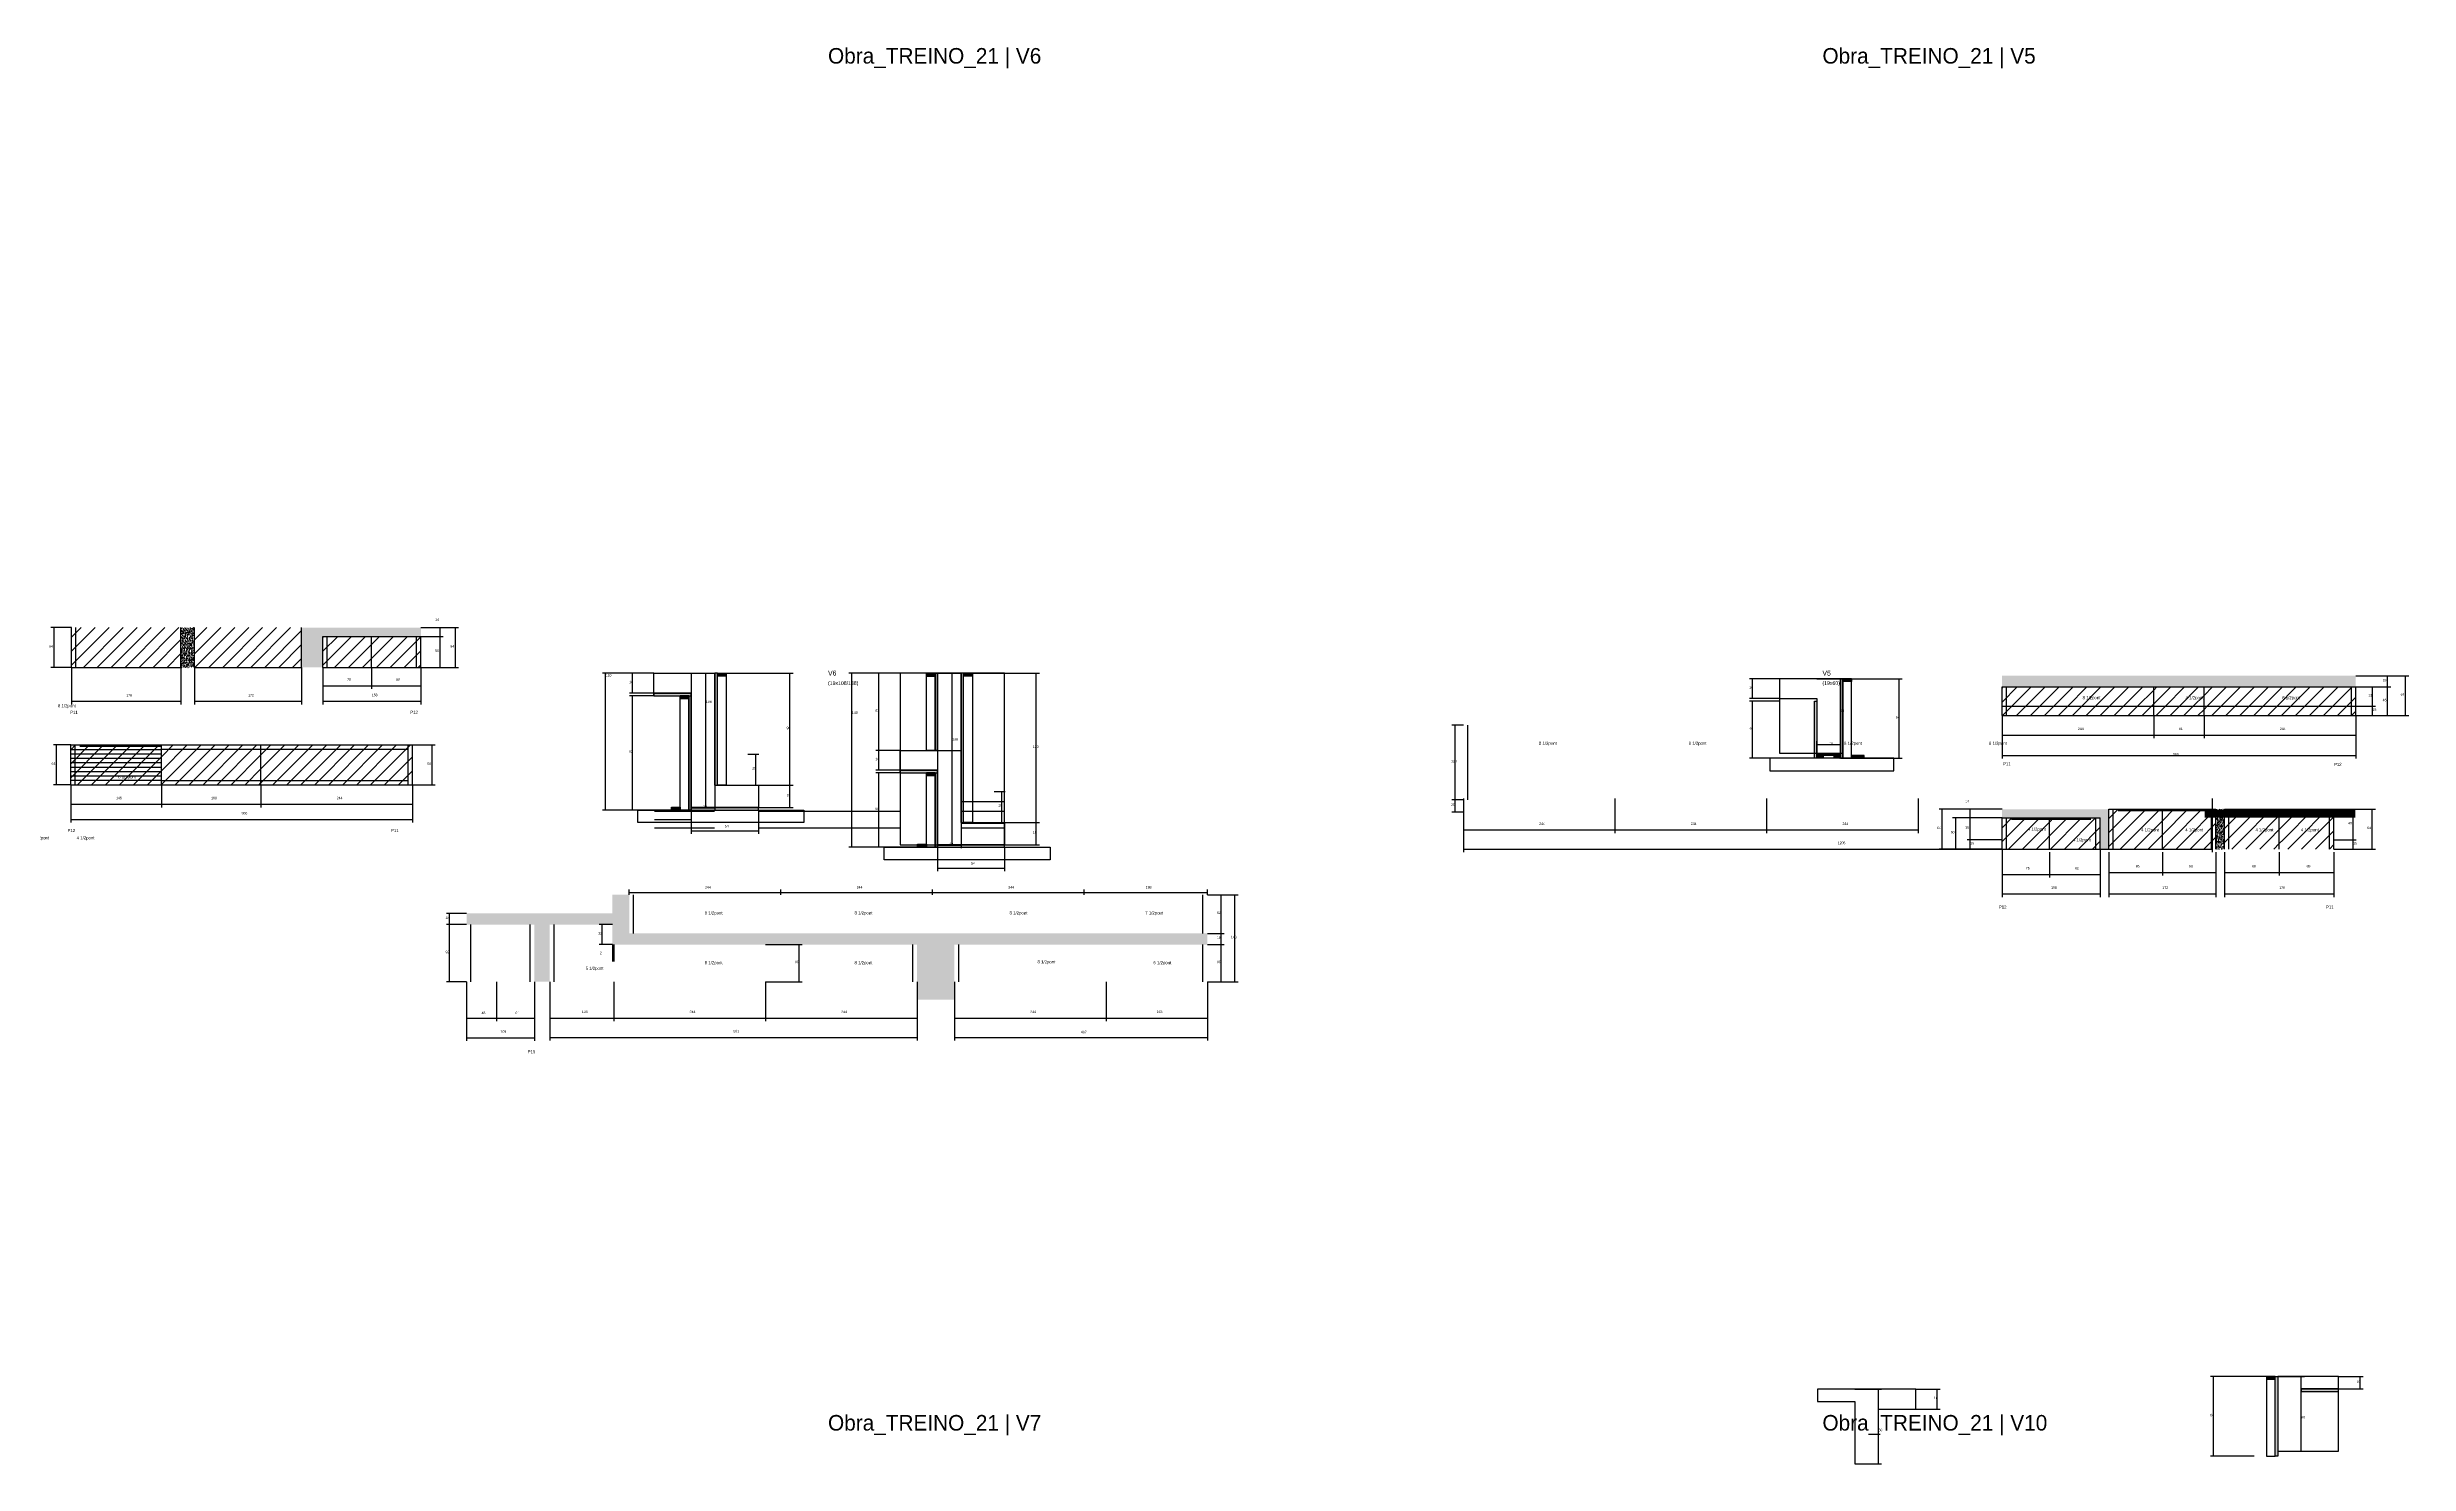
# Model space of a CAD drawing. Header units: metres. Extents: x -2848 to 22762, y -45195 to 1016.
# Drawn here: x 344 to 4143, y -27664 to -25384 of the extents above; entities that cross this region are included whole.
import ezdxf

# ---------------------------------------------------------------- set-up
doc = ezdxf.new("R2010")
doc.units = ezdxf.units.M
for name, color, linetype in [('CONCRETO', 251, 'Continuous'), ('COTA', 4, 'Continuous'), ('Cota Seção (2x)', 4, 'Continuous'), ('Hachura', 253, 'Continuous'), ('LABEL_ID', 3, 'Continuous'), ('Madeira', 126, 'Continuous'), ('NOMENCLATURA', 7, 'Continuous'), ('Painéis', 200, 'Continuous'), ('SARR_2.2x7', 40, 'Continuous'), ('Texto Seção', 7, 'Continuous')]:
    doc.layers.add(name, color=color, linetype=linetype)

msp = doc.modelspace()

# ---------------------------------------------------------------- hatches: boundary and pattern name
at = {"layer": 'COTA'}
h = msp.add_hatch(dxfattribs=at)
h.set_pattern_fill('AR-CONC', scale=0.03)
h.paths.add_polyline_path([(580.9, -26317.8), (558.9, -26317.8), (558.9, -26381.8), (580.9, -26381.8)])
h = msp.add_hatch(dxfattribs=at)
h.set_pattern_fill('AR-CONC', scale=0.03)
h.paths.add_polyline_path([(786.9, -26331.8), (944.9, -26331.8), (944.9, -26317.8), (752.9, -26317.8), (752.9, -26381.8), (786.9, -26381.8)])
h = msp.add_hatch(dxfattribs=at)
h.set_pattern_fill('AR-CONC', scale=0.03)
h.paths.add_polyline_path([(3489, -26395.3), (3489, -26413.3), (4058, -26413.3), (4058, -26395.3)])
h = msp.add_hatch(dxfattribs=at)
h.set_pattern_fill('AR-CONC', scale=0.03)
h.paths.add_polyline_path([(3647, -26674.1), (3661, -26674.1), (3661, -26610.1), (3489, -26610.1), (3489, -26624.1), (3647, -26624.1)])
h = msp.add_hatch(dxfattribs=at)
h.set_pattern_fill('AR-CONC', scale=0.03)
h.paths.add_polyline_path([(3833, -26674.1), (3847, -26674.1), (3847, -26610.1), (3833, -26610.1)])
h = msp.add_hatch(dxfattribs=at)
h.set_pattern_fill('AR-CONC', scale=0.03)
h.paths.add_polyline_path([(1280.1, -26747.8), (1253.1, -26747.8), (1253.1, -26777.8), (1018.5, -26777.8), (1018.5, -26795.8), (1127.5, -26795.8), (1127.5, -26887.8), (1152.3, -26887.8), (1152.3, -26795.8), (1253.1, -26795.8), (1253.1, -26827.8), (1255.3, -26827.8), (1743.3, -26827.8), (1743.3, -26887.8), (1743.3, -26916.8), (1803.3, -26916.8), (1803.3, -26887.8), (1803.3, -26827.8), (2210.3, -26827.8), (2210.3, -26809.8), (1280.1, -26809.8)])
at = {"layer": 'Hachura'}
h = msp.add_hatch(dxfattribs=at)
h.set_pattern_fill('ANSI31', scale=5)
h.paths.add_polyline_path([(558.9, -26317.8), (382.9, -26317.8), (382.9, -26381.8), (558.9, -26381.8)])
h = msp.add_hatch(dxfattribs=at)
h.set_pattern_fill('ANSI31', scale=5)
h.paths.add_polyline_path([(752.9, -26317.8), (580.9, -26317.8), (580.9, -26381.8), (752.9, -26381.8)])
h = msp.add_hatch(dxfattribs=at)
h.set_pattern_fill('ANSI31', scale=5)
h.paths.add_polyline_path([(865.4, -26381.8), (865.4, -26331.8), (786.9, -26331.8), (786.9, -26381.8)])
h = msp.add_hatch(dxfattribs=at)
h.set_pattern_fill('ANSI31', scale=5)
h.paths.add_polyline_path([(944.9, -26381.8), (944.9, -26331.8), (865.4, -26331.8), (865.4, -26381.8)])
h = msp.add_hatch(color=8, dxfattribs=at)
h.dxf.hatch_style = 1
h.paths.add_polyline_path([(1417.9, -26571.3), (1421.9, -26571.3), (1421.9, -26391.3), (1417.9, -26391.3)])
h = msp.add_hatch(dxfattribs=at)
h.set_pattern_fill('ANSI31', scale=0.5)
h.paths.add_polyline_path([(1435.9, -26391.3), (1435.9, -26395.7), (1435.9, -26395.7), (1421.9, -26395.7), (1421.9, -26395.7), (1421.9, -26391.3), (1421.9, -26391.3), (1435.9, -26391.3)])
h = msp.add_hatch(dxfattribs=at)
h.set_pattern_fill('ANSI31', scale=0.5)
h.paths.add_polyline_path([(1758.2, -26391.3), (1758.2, -26395.7), (1758.2, -26395.7), (1772.2, -26395.7), (1772.2, -26395.7), (1772.2, -26391.3), (1772.2, -26391.3), (1758.2, -26391.3)])
h = msp.add_hatch(color=8, dxfattribs=at)
h.dxf.hatch_style = 1
h.paths.add_polyline_path([(1772.2, -26391.3), (1776.2, -26391.3), (1776.2, -26391.3), (1776.2, -26515.3), (1776.2, -26515.3), (1772.2, -26515.3), (1772.2, -26515.3), (1772.2, -26391.3)])
h = msp.add_hatch(color=8, dxfattribs=at)
h.dxf.hatch_style = 1
h.paths.add_polyline_path([(1814.2, -26631.3), (1818.2, -26631.3), (1818.2, -26391.3), (1814.2, -26391.3)])
h = msp.add_hatch(dxfattribs=at)
h.set_pattern_fill('ANSI31', scale=0.5)
h.paths.add_polyline_path([(1832.2, -26391.3), (1832.2, -26395.7), (1832.2, -26395.7), (1818.2, -26395.7), (1818.2, -26395.7), (1818.2, -26391.3), (1818.2, -26391.3), (1832.2, -26391.3)])
h = msp.add_hatch(color=8, dxfattribs=at)
h.dxf.hatch_style = 1
h.paths.add_polyline_path([(3233, -26400), (3229, -26400), (3229, -26400), (3229, -26528), (3229, -26528), (3233, -26528), (3233, -26528), (3233, -26400)])
h = msp.add_hatch(dxfattribs=at)
h.set_pattern_fill('ANSI31', scale=0.5)
h.paths.add_polyline_path([(3247, -26400), (3247, -26404.4), (3247, -26404.4), (3233, -26404.4), (3233, -26404.4), (3233, -26400), (3233, -26400), (3247, -26400)])
h = msp.add_hatch(color=8, dxfattribs=at)
h.dxf.hatch_style = 1
h.paths.add_polyline_path([(1379.9, -26427.3), (1379.9, -26423.3), (1379.9, -26423.3), (1319.9, -26423.3), (1319.9, -26423.3), (1319.9, -26427.3), (1319.9, -26427.3), (1379.9, -26427.3)])
h = msp.add_hatch(dxfattribs=at)
h.set_pattern_fill('ANSI31', scale=0.5)
h.paths.add_polyline_path([(1361.9, -26427.3), (1361.9, -26431.7), (1361.9, -26431.7), (1375.9, -26431.7), (1375.9, -26431.7), (1375.9, -26427.3), (1375.9, -26427.3), (1361.9, -26427.3)])
h = msp.add_hatch(color=8, dxfattribs=at)
h.dxf.hatch_style = 1
h.paths.add_polyline_path([(1379.9, -26427.3), (1375.9, -26427.3), (1375.9, -26611.3), (1379.9, -26611.3)])
h = msp.add_hatch(color=8, dxfattribs=at)
h.dxf.hatch_style = 1
h.paths.add_polyline_path([(3187, -26436), (3191, -26436), (3191, -26436), (3191, -26528), (3191, -26528), (3187, -26528), (3187, -26528), (3187, -26436)])
h = msp.add_hatch(dxfattribs=at)
h.set_pattern_fill('ANSI31', scale=5)
h.paths.add_polyline_path([(3733, -26444.3), (3733, -26413.3), (3489, -26413.3), (3489, -26444.3)])
h = msp.add_hatch(dxfattribs=at)
h.set_pattern_fill('ANSI31', scale=5)
h.paths.add_polyline_path([(3489, -26444.3), (3489, -26459.3), (3733, -26459.3), (3733, -26444.3)])
h = msp.add_hatch(dxfattribs=at)
h.set_pattern_fill('ANSI31', scale=5)
h.paths.add_polyline_path([(3814, -26444.3), (3814, -26413.3), (3733, -26413.3), (3733, -26444.3)])
h = msp.add_hatch(dxfattribs=at)
h.set_pattern_fill('ANSI31', scale=5)
h.paths.add_polyline_path([(3814, -26459.3), (3814, -26444.3), (3733, -26444.3), (3733, -26459.3)])
h = msp.add_hatch(dxfattribs=at)
h.set_pattern_fill('ANSI31', scale=5)
h.paths.add_polyline_path([(4058, -26444.3), (4058, -26413.3), (3814, -26413.3), (3814, -26444.3)])
h = msp.add_hatch(dxfattribs=at)
h.set_pattern_fill('ANSI31', scale=5)
h.paths.add_polyline_path([(3814, -26444.3), (3814, -26459.3), (4058, -26459.3), (4058, -26444.3)])
h = msp.add_hatch(dxfattribs=at)
h.set_pattern_fill('ANSI31', scale=5)
h.paths.add_polyline_path([(527.4, -26570.6), (527.4, -26506.6), (381.4, -26506.6), (381.4, -26570.6)])
h = msp.add_hatch(dxfattribs=at)
h.set_pattern_fill('ANSI31', scale=5)
h.paths.add_polyline_path([(687.4, -26506.6), (527.4, -26506.6), (527.4, -26570.6), (687.4, -26570.6)])
h = msp.add_hatch(dxfattribs=at)
h.set_pattern_fill('ANSI31', scale=5)
h.paths.add_polyline_path([(931.4, -26506.6), (687.4, -26506.6), (687.4, -26570.6), (931.4, -26570.6)])
h = msp.add_hatch(color=8, dxfattribs=at)
h.dxf.hatch_style = 1
h.paths.add_polyline_path([(3191, -26523.6), (3191, -26520), (3191, -26520), (3229, -26520), (3229, -26520), (3229, -26523.6), (3229, -26523.6), (3191, -26523.6)])
h = msp.add_hatch(color=8, dxfattribs=at)
h.dxf.hatch_style = 1
h.paths.add_polyline_path([(1776.2, -26551.3), (1776.2, -26547.3), (1776.2, -26547.3), (1716.2, -26547.3), (1716.2, -26547.3), (1716.2, -26551.3), (1716.2, -26551.3), (1776.2, -26551.3)])
h = msp.add_hatch(dxfattribs=at)
h.set_pattern_fill('ANSI31', scale=0.5)
h.paths.add_polyline_path([(1758.2, -26551.3), (1758.2, -26555.7), (1758.2, -26555.7), (1772.2, -26555.7), (1772.2, -26555.7), (1772.2, -26551.3), (1772.2, -26551.3), (1758.2, -26551.3)])
h = msp.add_hatch(color=8, dxfattribs=at)
h.dxf.hatch_style = 1
h.paths.add_polyline_path([(1776.2, -26551.3), (1772.2, -26551.3), (1772.2, -26671.3), (1776.2, -26671.3)])
h = msp.add_hatch(dxfattribs=at)
h.set_pattern_fill('ANSI31', scale=0.5)
h.paths.add_polyline_path([(3191, -26528), (3191, -26523.6), (3191, -26523.6), (3201, -26523.6), (3201, -26523.6), (3201, -26528), (3201, -26528), (3191, -26528)])
h = msp.add_hatch(dxfattribs=at)
h.set_pattern_fill('ANSI31', scale=0.5)
h.paths.add_polyline_path([(3219, -26528), (3219, -26523.6), (3219, -26523.6), (3229, -26523.6), (3229, -26523.6), (3229, -26528), (3229, -26528), (3219, -26528)])
h = msp.add_hatch(dxfattribs=at)
h.set_pattern_fill('ANSI31', scale=0.5)
h.paths.add_polyline_path([(3267, -26528), (3267, -26523.6), (3267, -26523.6), (3247, -26523.6), (3247, -26523.6), (3247, -26528), (3247, -26528), (3267, -26528)])
h = msp.add_hatch(dxfattribs=at)
h.set_pattern_fill('ANSI31', scale=0.5)
h.paths.add_polyline_path([(1347.9, -26610.9), (1347.9, -26606.5), (1347.9, -26606.5), (1361.9, -26606.5), (1361.9, -26606.5), (1361.9, -26610.9), (1361.9, -26610.9), (1347.9, -26610.9)])
h = msp.add_hatch(color=8, dxfattribs=at)
h.dxf.hatch_style = 1
h.paths.add_polyline_path([(1487.9, -26611.3), (1487.9, -26607.3), (1487.9, -26607.3), (1379.9, -26607.3), (1379.9, -26607.3), (1379.9, -26611.3), (1379.9, -26611.3), (1487.9, -26611.3)])
h = msp.add_hatch(dxfattribs=at)
h.set_pattern_fill('ANSI31', scale=5)
h.paths.add_polyline_path([(3565.5, -26659.1), (3565.5, -26624.1), (3489, -26624.1), (3489, -26659.1)])
h = msp.add_hatch(dxfattribs=at)
h.set_pattern_fill('ANSI31', scale=5)
h.paths.add_polyline_path([(3647, -26674.1), (3647, -26624.1), (3565.5, -26624.1), (3565.5, -26674.1)])
h = msp.add_hatch(dxfattribs=at)
h.set_pattern_fill('ANSI31', scale=5)
h.paths.add_polyline_path([(3661, -26610.1), (3661, -26659.1), (3747, -26659.1), (3747, -26610.1)])
h = msp.add_hatch(dxfattribs=at)
h.set_pattern_fill('ANSI31', scale=5)
h.paths.add_polyline_path([(3747, -26610.1), (3747, -26659.1), (3833, -26659.1), (3833, -26610.1)])
h = msp.add_hatch(dxfattribs=at)
h.set_pattern_fill('ANSI31', scale=5)
h.paths.add_polyline_path([(3935, -26659.1), (3935, -26610.1), (3847, -26610.1), (3847, -26659.1)])
h = msp.add_hatch(dxfattribs=at)
h.set_pattern_fill('ANSI31', scale=5)
h.paths.add_polyline_path([(4023, -26659.1), (4023, -26610.1), (3935, -26610.1), (3935, -26659.1)])
h = msp.add_hatch(dxfattribs=at)
h.set_pattern_fill('ANSI31', scale=0.5)
h.paths.add_polyline_path([(1744.2, -26670.9), (1744.2, -26666.5), (1744.2, -26666.5), (1758.2, -26666.5), (1758.2, -26666.5), (1758.2, -26670.9), (1758.2, -26670.9), (1744.2, -26670.9)])
h = msp.add_hatch(color=8, dxfattribs=at)
h.dxf.hatch_style = 1
h.paths.add_polyline_path([(1884.2, -26671.3), (1884.2, -26667.3), (1884.2, -26667.3), (1776.2, -26667.3), (1776.2, -26667.3), (1776.2, -26671.3), (1776.2, -26671.3), (1884.2, -26671.3)])
h = msp.add_hatch(dxfattribs=at)
h.set_pattern_fill('ANSI31', scale=5)
h.paths.add_polyline_path([(3565.5, -26674.1), (3565.5, -26659.1), (3489, -26659.1), (3489, -26674.1)])
h = msp.add_hatch(dxfattribs=at)
h.set_pattern_fill('ANSI31', scale=5)
h.paths.add_polyline_path([(3661, -26659.1), (3661, -26674.1), (3747, -26674.1), (3747, -26659.1)])
h = msp.add_hatch(dxfattribs=at)
h.set_pattern_fill('ANSI31', scale=5)
h.paths.add_polyline_path([(3833, -26674.1), (3833, -26659.1), (3747, -26659.1), (3747, -26674.1)])
h = msp.add_hatch(dxfattribs=at)
h.set_pattern_fill('ANSI31', scale=5)
h.paths.add_polyline_path([(3935, -26674.1), (3935, -26659.1), (3847, -26659.1), (3847, -26674.1)])
h = msp.add_hatch(dxfattribs=at)
h.set_pattern_fill('ANSI31', scale=5)
h.paths.add_polyline_path([(4023, -26674.1), (4023, -26659.1), (3935, -26659.1), (3935, -26674.1)])
h = msp.add_hatch(dxfattribs=at)
h.set_pattern_fill('ANSI31', scale=0.5)
h.paths.add_polyline_path([(3914.5, -27523.1), (3914.5, -27527.5), (3914.5, -27527.5), (3928.5, -27527.5), (3928.5, -27527.5), (3928.5, -27523.1), (3928.5, -27523.1), (3914.5, -27523.1)])
h = msp.add_hatch(color=8, dxfattribs=at)
h.dxf.hatch_style = 1
h.paths.add_polyline_path([(3928.5, -27523.1), (3932.5, -27523.1), (3932.5, -27523.1), (3932.5, -27651.1), (3932.5, -27651.1), (3928.5, -27651.1), (3928.5, -27651.1), (3928.5, -27523.1)])
h = msp.add_hatch(color=8, dxfattribs=at)
h.dxf.hatch_style = 1
h.paths.add_polyline_path([(4030.5, -27547.1), (4030.5, -27543.1), (4030.5, -27543.1), (3970.5, -27543.1), (3970.5, -27543.1), (3970.5, -27547.1), (3970.5, -27547.1), (4030.5, -27547.1)])

# ---------------------------------------------------------------- linework, layer by layer
at = {"layer": 'CONCRETO'}
for points in [[(1417.9, -26391.3), (1417.9, -26571.3), (1487.9, -26571.3), (1487.9, -26607.3), (1487.9, -26607.3), (1487.9, -26607.3), (1379.9, -26607.3), (1379.9, -26423.3), (1319.9, -26423.3), (1319.9, -26391.3), (1417.9, -26391.3)], [(1814.2, -26391.3), (1814.2, -26631.3), (1884.2, -26631.3), (1884.2, -26667.3), (1884.2, -26667.3), (1884.2, -26667.3), (1776.2, -26667.3), (1776.2, -26547.3), (1716.2, -26547.3), (1716.2, -26515.3), (1776.2, -26515.3)], [(1776.2, -26515.3), (1776.2, -26399.3), (1776.2, -26391.3), (1814.2, -26391.3)]]:
    msp.add_lwpolyline(points, dxfattribs=at)
for points in [[(1716.2, -26667.3), (1884.2, -26667.3), (1884.2, -26391.3), (1716.2, -26391.3)], [(1776.2, -26515.3), (1814.2, -26515.3), (1814.2, -26391.3), (1776.2, -26391.3)], [(3229, -26420), (3229, -26400), (3131, -26400), (3131, -26432), (3191, -26432), (3191, -26520), (3229, -26520), (3229, -26420)], [(3131, -26520), (3229, -26520), (3229, -26400), (3131, -26400)], [(3350.2, -27575.5), (3350.2, -27543.5), (3192.2, -27543.5), (3192.2, -27563.5), (3252.2, -27563.5), (3252.2, -27663.5), (3290.2, -27663.5), (3290.2, -27585.5), (3290.2, -27575.5)], [(4030.5, -27543.1), (4030.5, -27523.1), (3932.5, -27523.1), (3932.5, -27523.1), (3932.5, -27523.1), (3932.5, -27643.1), (3970.5, -27643.1), (3970.5, -27553.1), (3970.5, -27543.1)], [(3932.5, -27643.1), (4030.5, -27643.1), (4030.5, -27523.1), (3932.5, -27523.1)]]:
    msp.add_lwpolyline(points, close=True, dxfattribs=at)
at = {"layer": 'COTA'}
for p, q in [((382.9, -26317.8), (349.6, -26317.8)), ((354.6, -26381.8), (354.6, -26317.8)), ((944.9, -26317.8), (981, -26317.8)), ((944.9, -26317.8), (1005.4, -26317.8)), ((944.9, -26331.8), (981, -26331.8)), ((944.9, -26331.8), (981, -26331.8)), ((976, -26331.8), (976, -26317.8)), ((976, -26381.8), (976, -26331.8)), ((1000.4, -26381.8), (1000.4, -26317.8)), ((382.9, -26381.8), (349.6, -26381.8)), ((382.9, -26381.8), (382.9, -26441.3)), ((558.9, -26381.8), (558.9, -26441.3)), ((580.9, -26381.8), (580.9, -26441.3)), ((752.9, -26381.8), (752.9, -26441.3)), ((786.9, -26381.8), (786.9, -26416.5)), ((786.9, -26381.8), (786.9, -26441.3)), ((865.4, -26381.8), (865.4, -26416.5)), ((865.4, -26381.8), (865.4, -26416.5)), ((944.9, -26381.8), (944.9, -26416.5)), ((944.9, -26381.8), (944.9, -26441.3)), ((944.9, -26381.8), (981, -26381.8)), ((944.9, -26381.8), (1005.4, -26381.8)), ((1319.9, -26391.3), (1237.2, -26391.3)), ((1242.2, -26611.3), (1242.2, -26391.3)), ((1319.9, -26391.3), (1280.4, -26391.3)), ((1285.4, -26423.3), (1285.4, -26391.3)), ((1435.9, -26391.3), (1543.8, -26391.3)), ((1538.8, -26571.3), (1538.8, -26391.3)), ((1767.8, -26391.3), (1633.5, -26391.3)), ((1638.5, -26671.3), (1638.5, -26391.3)), ((1767.8, -26391.3), (1676.7, -26391.3)), ((1681.7, -26515.3), (1681.7, -26391.3)), ((1832.2, -26391.3), (1940.1, -26391.3)), ((1935.1, -26631.3), (1935.1, -26391.3)), ((3131, -26400), (3082.7, -26400)), ((3087.7, -26432), (3087.7, -26400)), ((3247, -26400), (3328.5, -26400)), ((3323.5, -26528), (3323.5, -26400)), ((4058, -26395.3), (4114.4, -26395.3)), ((4058, -26395.3), (4143.4, -26395.3)), ((4109.4, -26413.3), (4109.4, -26395.3)), ((4138.4, -26459.3), (4138.4, -26395.3)), ((382.9, -26436.3), (558.9, -26436.3)), ((580.9, -26436.3), (752.9, -26436.3)), ((786.9, -26411.5), (865.4, -26411.5)), ((786.9, -26436.3), (944.9, -26436.3)), ((865.4, -26411.5), (944.9, -26411.5)), ((1319.9, -26423.3), (1280.4, -26423.3)), ((1319.9, -26427.3), (1280.4, -26427.3)), ((1285.4, -26611.3), (1285.4, -26427.3)), ((3131, -26432), (3082.7, -26432)), ((3131, -26436), (3082.7, -26436)), ((3087.7, -26528), (3087.7, -26436)), ((4058, -26413.3), (4090.1, -26413.3)), ((4058, -26413.3), (4114.4, -26413.3)), ((4058, -26413.3), (4114.4, -26413.3)), ((4058, -26444.3), (4090.1, -26444.3)), ((4058, -26444.3), (4090.1, -26444.3)), ((4085.1, -26444.3), (4085.1, -26413.3)), ((4085.1, -26459.3), (4085.1, -26444.3)), ((4109.4, -26459.3), (4109.4, -26413.3)), ((2622.2, -26474.7), (2603.9, -26474.7)), ((2608.9, -26594.7), (2608.9, -26474.7)), ((3489, -26459.3), (3489, -26495.8)), ((3489, -26474.3), (3489, -26528.4)), ((3733, -26459.3), (3733, -26495.8)), ((3733, -26459.3), (3733, -26495.8)), ((3814, -26459.3), (3814, -26495.8)), ((3814, -26459.3), (3814, -26495.8)), ((4058, -26459.3), (4058, -26495.8)), ((4058, -26459.3), (4143.4, -26459.3)), ((4058, -26459.3), (4090.1, -26459.3)), ((4058, -26459.3), (4114.4, -26459.3)), ((4058, -26474.3), (4058, -26528.4)), ((381.4, -26506.6), (353.7, -26506.6)), ((358.7, -26570.6), (358.7, -26506.6)), ((931.4, -26506.6), (967.9, -26506.6)), ((962.9, -26570.6), (962.9, -26506.6)), ((1470.9, -26521.4), (1488.6, -26521.4)), ((1483.6, -26571.3), (1483.6, -26521.4)), ((1716.2, -26515.3), (1676.7, -26515.3)), ((1716.2, -26515.3), (1676.7, -26515.3)), ((1681.7, -26547.3), (1681.7, -26515.3)), ((3489, -26490.8), (3733, -26490.8)), ((3733, -26490.8), (3814, -26490.8)), ((3814, -26490.8), (4058, -26490.8)), ((1716.2, -26547.3), (1676.7, -26547.3)), ((1716.2, -26551.3), (1676.7, -26551.3)), ((1681.7, -26671.3), (1681.7, -26551.3)), ((3153, -26528), (3082.7, -26528)), ((3267, -26528), (3328.5, -26528)), ((3489, -26523.4), (4058, -26523.4)), ((381.4, -26570.6), (353.7, -26570.6)), ((381.4, -26570.6), (381.4, -26607.1)), ((381.4, -26570.6), (381.4, -26631.5)), ((527.4, -26570.6), (527.4, -26607.1)), ((527.4, -26570.6), (527.4, -26607.1)), ((687.4, -26570.6), (687.4, -26607.1)), ((687.4, -26570.6), (687.4, -26607.1)), ((931.4, -26570.6), (931.4, -26607.1)), ((931.4, -26570.6), (931.4, -26631.5)), ((931.4, -26570.6), (967.9, -26570.6)), ((1470.9, -26571.3), (1488.6, -26571.3)), ((1487.9, -26571.3), (1543.8, -26571.3)), ((1487.9, -26571.3), (1543.8, -26571.3)), ((1538.8, -26607.3), (1538.8, -26571.3)), ((1867.2, -26581.4), (1884.9, -26581.4)), ((1879.9, -26631.3), (1879.9, -26581.4)), ((2622.2, -26594.7), (2603.9, -26594.7)), ((2622.2, -26594.7), (2603.9, -26594.7)), ((2608.9, -26614.7), (2608.9, -26594.7)), ((2622.2, -26593), (2622.2, -26648.4)), ((2622.2, -26593), (2622.2, -26679.4)), ((2866.2, -26593), (2866.2, -26648.4)), ((2866.2, -26593), (2866.2, -26648.4)), ((3110.2, -26593), (3110.2, -26648.4)), ((3110.2, -26593), (3110.2, -26648.4)), ((3354.2, -26593), (3354.2, -26648.4)), ((3827.2, -26593), (3827.2, -26679.4)), ((381.4, -26602.1), (527.4, -26602.1)), ((381.4, -26626.5), (931.4, -26626.5)), ((527.4, -26602.1), (687.4, -26602.1)), ((687.4, -26602.1), (931.4, -26602.1)), ((1361.9, -26611.3), (1237.2, -26611.3)), ((1361.9, -26611.3), (1280.4, -26611.3)), ((1379.9, -26611.3), (1379.9, -26649.7)), ((1487.9, -26607.3), (1543.8, -26607.3)), ((1487.9, -26611.3), (1487.9, -26649.7)), ((1867.2, -26631.3), (1884.9, -26631.3)), ((1884.2, -26631.3), (1940.1, -26631.3)), ((1884.2, -26631.3), (1940.1, -26631.3)), ((1935.1, -26667.3), (1935.1, -26631.3)), ((2622.2, -26614.7), (2603.9, -26614.7)), ((3489, -26610.1), (3387.6, -26610.1)), ((3392.6, -26674.1), (3392.6, -26610.1)), ((3489, -26624.1), (3409.4, -26624.1)), ((3414.4, -26674.1), (3414.4, -26624.1)), ((3489, -26610.1), (3432.9, -26610.1)), ((3489, -26624.1), (3432.9, -26624.1)), ((3489, -26624.1), (3432.9, -26624.1)), ((3437.9, -26624.1), (3437.9, -26610.1)), ((3437.9, -26659.1), (3437.9, -26624.1)), ((4023, -26610.1), (4089.7, -26610.1)), ((4023, -26610.1), (4059, -26610.1)), ((4054, -26659.1), (4054, -26610.1)), ((4084.7, -26674.1), (4084.7, -26610.1)), ((1379.9, -26644.7), (1487.9, -26644.7)), ((1758.2, -26671.3), (1633.5, -26671.3)), ((1758.2, -26671.3), (1676.7, -26671.3)), ((1776.2, -26671.3), (1776.2, -26709.7)), ((1884.2, -26667.3), (1940.1, -26667.3)), ((1884.2, -26671.3), (1884.2, -26709.7)), ((2622.2, -26643.4), (2866.2, -26643.4)), ((2866.2, -26643.4), (3110.2, -26643.4)), ((3110.2, -26643.4), (3354.2, -26643.4)), ((3489, -26659.1), (3432.9, -26659.1)), ((3489, -26659.1), (3432.9, -26659.1)), ((3437.9, -26674.1), (3437.9, -26659.1)), ((4023, -26659.1), (4059, -26659.1)), ((4023, -26659.1), (4059, -26659.1)), ((4054, -26674.1), (4054, -26659.1)), ((1776.2, -26704.7), (1884.2, -26704.7)), ((2622.2, -26674.4), (3827.2, -26674.4)), ((3489, -26674.1), (3387.6, -26674.1)), ((3489, -26674.1), (3409.4, -26674.1)), ((3489, -26674.1), (3432.9, -26674.1)), ((3489, -26674.1), (3489, -26751.4)), ((3489, -26679.1), (3489, -26720)), ((3565.5, -26679.1), (3565.5, -26720)), ((3565.5, -26679.1), (3565.5, -26720)), ((3647, -26674.1), (3647, -26751.4)), ((3647, -26679.1), (3647, -26720)), ((3661, -26679.1), (3661, -26716.8)), ((3661, -26709.1), (3661, -26751.4)), ((3661, -26711.8), (3747, -26711.8)), ((3747, -26679.1), (3747, -26716.8)), ((3747, -26679.1), (3747, -26716.8)), ((3747, -26711.8), (3833, -26711.8)), ((3833, -26679.1), (3833, -26716.8)), ((3833, -26709.1), (3833, -26751.4)), ((3847, -26679.1), (3847, -26716.8)), ((3847, -26709.1), (3847, -26751.4)), ((3847, -26711.8), (3935, -26711.8)), ((3935, -26679.1), (3935, -26716.8)), ((3935, -26679.1), (3935, -26716.8)), ((3935, -26711.8), (4023, -26711.8)), ((4023, -26674.1), (4089.7, -26674.1)), ((4023, -26674.1), (4059, -26674.1)), ((4023, -26679.1), (4023, -26716.8)), ((4023, -26709.1), (4023, -26751.4)), ((1280.1, -26747.8), (1280.1, -26739.2)), ((1280.1, -26744.2), (1524.1, -26744.2)), ((1524.1, -26747.8), (1524.1, -26739.2)), ((1524.1, -26747.8), (1524.1, -26739.2)), ((1524.1, -26744.2), (1768.1, -26744.2)), ((1768.1, -26747.8), (1768.1, -26739.2)), ((1768.1, -26747.8), (1768.1, -26739.2)), ((1768.1, -26744.2), (2012.1, -26744.2)), ((2012.1, -26747.8), (2012.1, -26739.2)), ((2012.1, -26747.8), (2012.1, -26739.2)), ((2012.1, -26744.2), (2210.3, -26744.2)), ((2210.3, -26747.8), (2210.3, -26739.2)), ((2210.3, -26747.8), (2259.8, -26747.8)), ((2210.3, -26747.8), (2237.3, -26747.8)), ((2232.3, -26809.8), (2232.3, -26747.8)), ((2254.8, -26887.8), (2254.8, -26747.8)), ((3489, -26715), (3565.5, -26715)), ((3489, -26746.4), (3647, -26746.4)), ((3565.5, -26715), (3647, -26715)), ((3661, -26746.4), (3833, -26746.4)), ((3847, -26746.4), (4023, -26746.4)), ((1018.5, -26777.8), (986.1, -26777.8)), ((991.1, -26795.8), (991.1, -26777.8)), ((1018.5, -26795.8), (986.1, -26795.8)), ((1018.5, -26795.8), (986.1, -26795.8)), ((991.1, -26887.8), (991.1, -26795.8)), ((1253.1, -26795.8), (1231.8, -26795.8)), ((1236.8, -26827.8), (1236.8, -26795.8)), ((2210.3, -26809.8), (2237.3, -26809.8)), ((2210.3, -26809.8), (2237.3, -26809.8)), ((2232.3, -26827.8), (2232.3, -26809.8)), ((1253.1, -26827.8), (1231.8, -26827.8)), ((1253.1, -26827.8), (1253.1, -26854.9)), ((1253.1, -26849.9), (1255.3, -26849.9)), ((1255.3, -26827.8), (1255.3, -26854.9)), ((1499.3, -26827.8), (1558.3, -26827.8)), ((1553.3, -26887.8), (1553.3, -26827.8)), ((2210.3, -26827.8), (2237.3, -26827.8)), ((2210.3, -26827.8), (2237.3, -26827.8)), ((2232.3, -26887.8), (2232.3, -26827.8)), ((1018.5, -26887.8), (986.1, -26887.8)), ((1018.5, -26887.8), (1018.5, -26983)), ((1018.5, -26887.8), (1018.5, -26951.3)), ((1066.5, -26887.8), (1066.5, -26951.3)), ((1066.5, -26887.8), (1066.5, -26951.3)), ((1127.5, -26887.8), (1127.5, -26983)), ((1127.5, -26887.8), (1127.5, -26951.3)), ((1152.3, -26887.8), (1152.3, -26951.3)), ((1152.3, -26887.8), (1152.3, -26982.2)), ((1255.3, -26887.8), (1255.3, -26951.3)), ((1255.3, -26887.8), (1255.3, -26951.3)), ((1499.3, -26887.8), (1499.3, -26951.3)), ((1499.3, -26887.8), (1499.3, -26951.3)), ((1499.3, -26887.8), (1558.3, -26887.8)), ((1743.3, -26887.8), (1743.3, -26951.3)), ((1803.3, -26887.8), (1803.3, -26951.3)), ((2047.3, -26887.8), (2047.3, -26951.3)), ((2047.3, -26887.8), (2047.3, -26951.3)), ((2210.3, -26887.8), (2237.3, -26887.8)), ((2210.3, -26887.8), (2259.8, -26887.8)), ((2210.3, -26887.8), (2210.3, -26982.2)), ((2210.3, -26900), (2210.3, -26951.3)), ((1743.3, -26902.3), (1743.3, -26982.2)), ((1803.3, -26902.3), (1803.3, -26982.2)), ((1018.5, -26946.3), (1066.5, -26946.3)), ((1066.5, -26946.3), (1127.5, -26946.3)), ((1152.3, -26946.3), (1255.3, -26946.3)), ((1152.3, -26977.2), (1743.3, -26977.2)), ((1255.3, -26946.3), (1499.3, -26946.3)), ((1499.3, -26946.3), (1743.3, -26946.3)), ((1803.3, -26946.3), (2047.3, -26946.3)), ((1803.3, -26977.2), (2210.3, -26977.2)), ((2047.3, -26946.3), (2210.3, -26946.3)), ((1018.5, -26978), (1127.5, -26978)), ((3350.2, -27543.5), (3389.6, -27543.5)), ((3384.6, -27575.5), (3384.6, -27543.5)), ((3914.5, -27523.1), (3824.2, -27523.1)), ((3829.2, -27651.1), (3829.2, -27523.1)), ((4030.5, -27523.1), (4070, -27523.1)), ((4030.5, -27543.1), (4070, -27543.1)), ((4065, -27543.1), (4065, -27523.1)), ((3350.2, -27575.5), (3389.6, -27575.5)), ((3894.5, -27651.1), (3824.2, -27651.1))]:
    msp.add_line(p, q, dxfattribs=at)
at = {"layer": 'Cota Seção (2x)'}
for p, q in [((1379.9, -26391.3), (1408.5, -26391.3)), ((1379.9, -26391.3), (1379.9, -26612.9)), ((1403.5, -26607.3), (1403.5, -26391.3)), ((1417.9, -26391.3), (1417.9, -26612.9)), ((1776.2, -26391.3), (1804.8, -26391.3)), ((1776.2, -26391.3), (1776.2, -26672.9)), ((1799.8, -26667.3), (1799.8, -26391.3)), ((1814.2, -26391.3), (1814.2, -26672.9)), ((3191, -26400), (3234, -26400)), ((3229, -26520), (3229, -26400)), ((3191, -26520), (3191, -26500.7)), ((3191, -26505.7), (3229, -26505.7)), ((3191, -26520), (3234, -26520)), ((3229, -26520), (3229, -26500.7)), ((1379.9, -26607.3), (1408.5, -26607.3)), ((1379.9, -26607.9), (1417.9, -26607.9)), ((1776.2, -26667.3), (1804.8, -26667.3)), ((1776.2, -26667.9), (1814.2, -26667.9)), ((3252.2, -27543.5), (3295.2, -27543.5)), ((3290.2, -27663.5), (3290.2, -27543.5)), ((3932.5, -27523.1), (3975.5, -27523.1)), ((3970.5, -27643.1), (3970.5, -27523.1)), ((3932.5, -27643.1), (3975.5, -27643.1)), ((3252.2, -27663.5), (3295.2, -27663.5))]:
    msp.add_line(p, q, dxfattribs=at)
at = {"layer": 'Madeira'}
for points in [[(1435.9, -26391.3), (1435.9, -26395.7), (1421.9, -26395.7), (1421.9, -26391.3)], [(1435.9, -26571.3), (1421.9, -26571.3), (1421.9, -26391.3), (1435.9, -26391.3)], [(1758.2, -26391.3), (1758.2, -26395.7), (1772.2, -26395.7), (1772.2, -26391.3)], [(1758.2, -26391.3), (1772.2, -26391.3), (1772.2, -26515.3), (1758.2, -26515.3)], [(1832.2, -26391.3), (1832.2, -26395.7), (1818.2, -26395.7), (1818.2, -26391.3)], [(1832.2, -26631.3), (1818.2, -26631.3), (1818.2, -26391.3), (1832.2, -26391.3)], [(3247, -26400), (3247, -26404.4), (3233, -26404.4), (3233, -26400)], [(3247, -26400), (3233, -26400), (3233, -26528), (3247, -26528)], [(1361.9, -26427.3), (1361.9, -26431.7), (1375.9, -26431.7), (1375.9, -26427.3)], [(1361.9, -26427.3), (1375.9, -26427.3), (1375.9, -26611.3), (1361.9, -26611.3)], [(1758.2, -26551.3), (1758.2, -26555.7), (1772.2, -26555.7), (1772.2, -26551.3)], [(1758.2, -26551.3), (1772.2, -26551.3), (1772.2, -26671.3), (1758.2, -26671.3)], [(3115.2, -26548), (3314.8, -26548), (3314.8, -26528), (3115.2, -26528)], [(3191, -26528), (3191, -26523.6), (3201, -26523.6), (3201, -26528)], [(3219, -26528), (3219, -26523.6), (3229, -26523.6), (3229, -26528)], [(3267, -26528), (3267, -26523.6), (3247, -26523.6), (3247, -26528)], [(1561.1, -26631.3), (1294.2, -26631.3), (1294.2, -26611.3), (1561.1, -26611.3)], [(1347.9, -26610.9), (1347.9, -26606.5), (1361.9, -26606.5), (1361.9, -26610.9)], [(1957.4, -26691.3), (1690.5, -26691.3), (1690.5, -26671.3), (1957.4, -26671.3)], [(1744.2, -26670.9), (1744.2, -26666.5), (1758.2, -26666.5), (1758.2, -26670.9)], [(3914.5, -27523.1), (3914.5, -27527.5), (3928.5, -27527.5), (3928.5, -27523.1)], [(3914.5, -27651.1), (3928.5, -27651.1), (3928.5, -27523.1), (3914.5, -27523.1)]]:
    msp.add_lwpolyline(points, close=True, dxfattribs=at)
at = {"layer": 'Painéis'}
for p, q in [((382.9, -26381.8), (382.9, -26317.8)), ((558.9, -26381.8), (558.9, -26317.8)), ((580.9, -26381.8), (580.9, -26317.8)), ((752.9, -26381.8), (752.9, -26317.8)), ((786.9, -26331.8), (944.9, -26331.8)), ((786.9, -26381.8), (786.9, -26331.8)), ((865.4, -26381.8), (865.4, -26331.8)), ((944.9, -26381.8), (944.9, -26331.8)), ((382.9, -26381.8), (558.9, -26381.8)), ((580.9, -26381.8), (752.9, -26381.8)), ((786.9, -26381.8), (944.9, -26381.8)), ((1417.9, -26571.3), (1417.9, -26391.3)), ((1776.2, -26515.3), (1776.2, -26391.3)), ((1814.2, -26631.3), (1814.2, -26391.3)), ((1319.9, -26423.3), (1379.9, -26423.3)), ((1319.9, -26427.3), (1319.9, -26423.3)), ((1379.9, -26427.3), (1379.9, -26423.3)), ((1379.9, -26611.3), (1379.9, -26427.3)), ((3131, -26432), (3191, -26432)), ((3489, -26413.3), (4058, -26413.3)), ((3489, -26459.3), (3489, -26413.3)), ((3489, -26444.3), (4058, -26444.3)), ((3733, -26459.3), (3733, -26413.3)), ((3814, -26459.3), (3814, -26413.3)), ((4058, -26459.3), (4058, -26413.3)), ((3489, -26459.3), (4058, -26459.3)), ((381.4, -26506.6), (687.4, -26506.6)), ((381.4, -26570.6), (381.4, -26506.6)), ((527.4, -26570.6), (527.4, -26506.6)), ((687.4, -26506.6), (931.4, -26506.6)), ((687.4, -26570.6), (687.4, -26506.6)), ((931.4, -26570.6), (931.4, -26506.6)), ((3191, -26520), (3229, -26520)), ((1716.2, -26547.3), (1776.2, -26547.3)), ((1716.2, -26551.3), (1716.2, -26547.3)), ((1776.2, -26551.3), (1776.2, -26547.3)), ((1776.2, -26671.3), (1776.2, -26551.3)), ((381.4, -26570.6), (527.4, -26570.6)), ((527.4, -26570.6), (687.4, -26570.6)), ((687.4, -26570.6), (931.4, -26570.6)), ((1379.9, -26607.3), (1487.9, -26607.3)), ((1379.9, -26611.3), (1379.9, -26607.3)), ((1487.9, -26611.3), (1487.9, -26607.3)), ((3489, -26624.1), (3647, -26624.1)), ((3489, -26674.1), (3489, -26624.1)), ((3565.5, -26674.1), (3565.5, -26624.1)), ((3647, -26674.1), (3647, -26624.1)), ((3661, -26610.1), (3833, -26610.1)), ((3661, -26674.1), (3661, -26610.1)), ((3747, -26674.1), (3747, -26610.1)), ((3833, -26674.1), (3833, -26610.1)), ((3847, -26610.1), (4023, -26610.1)), ((3847, -26674.1), (3847, -26610.1)), ((3935, -26674.1), (3935, -26610.1)), ((4023, -26674.1), (4023, -26610.1)), ((1776.2, -26667.3), (1884.2, -26667.3)), ((1776.2, -26671.3), (1776.2, -26667.3)), ((1884.2, -26671.3), (1884.2, -26667.3))]:
    msp.add_line(p, q, dxfattribs=at)
for points in [[(1421.9, -26391.3), (1417.9, -26391.3), (1417.9, -26571.3), (1421.9, -26571.3)], [(1772.2, -26391.3), (1776.2, -26391.3), (1776.2, -26515.3), (1772.2, -26515.3)], [(1818.2, -26391.3), (1814.2, -26391.3), (1814.2, -26631.3), (1818.2, -26631.3)], [(3233, -26400), (3229, -26400), (3229, -26528), (3233, -26528)], [(1379.9, -26427.3), (1379.9, -26423.3), (1319.9, -26423.3), (1319.9, -26427.3)], [(1375.9, -26427.3), (1379.9, -26427.3), (1379.9, -26611.3), (1375.9, -26611.3)], [(3187, -26436), (3191, -26436), (3191, -26528), (3187, -26528)], [(3191, -26523.6), (3191, -26520), (3229, -26520), (3229, -26523.6)], [(1776.2, -26551.3), (1776.2, -26547.3), (1716.2, -26547.3), (1716.2, -26551.3)], [(1772.2, -26551.3), (1776.2, -26551.3), (1776.2, -26671.3), (1772.2, -26671.3)], [(1487.9, -26611.3), (1487.9, -26607.3), (1379.9, -26607.3), (1379.9, -26611.3)], [(1884.2, -26671.3), (1884.2, -26667.3), (1776.2, -26667.3), (1776.2, -26671.3)], [(3928.5, -27523.1), (3932.5, -27523.1), (3932.5, -27651.1), (3928.5, -27651.1)], [(4030.5, -27547.1), (4030.5, -27543.1), (3970.5, -27543.1), (3970.5, -27547.1)]]:
    msp.add_lwpolyline(points, close=True, dxfattribs=at)
at = {"layer": 'SARR_2.2x7'}
for p, q in [((389.9, -26381.8), (389.9, -26317.8)), ((793.9, -26381.8), (793.9, -26331.8)), ((937.9, -26381.8), (937.9, -26331.8)), ((3496, -26444.3), (3496, -26413.3)), ((3496, -26459.3), (3496, -26444.3)), ((4051, -26444.3), (4051, -26413.3)), ((4051, -26459.3), (4051, -26444.3)), ((2629.2, -26594.7), (2629.2, -26474.7)), ((382.4, -26513.71), (526.4, -26513.71)), ((382.4, -26520.82), (526.4, -26520.82)), ((388.4, -26570.6), (388.4, -26506.6)), ((396.4, -26508.8), (527.4, -26508.8)), ((527.4, -26513.6), (687.4, -26513.6)), ((687.4, -26513.6), (924.4, -26513.6)), ((924.4, -26570.6), (924.4, -26506.6)), ((382.4, -26527.93), (526.4, -26527.93)), ((382.4, -26535.04), (526.4, -26535.04)), ((382.4, -26542.16), (526.4, -26542.16)), ((382.4, -26549.27), (526.4, -26549.27)), ((382.4, -26556.38), (526.4, -26556.38)), ((382.4, -26563.49), (526.4, -26563.49)), ((527.4, -26563.6), (687.4, -26563.6)), ((687.4, -26563.6), (924.4, -26563.6)), ((1815.2, -26597.59), (1883.2, -26597.59)), ((1320.9, -26613.08), (1379.2, -26613.08)), ((1320.9, -26626.63), (1379.2, -26626.63)), ((1381.2, -26613.08), (1417.2, -26613.08)), ((1489.2, -26613.08), (1715.2, -26613.08)), ((1815.2, -26613.08), (1883.2, -26613.08)), ((1815.2, -26632.44), (1883.2, -26632.44)), ((3496, -26659.1), (3496, -26624.1)), ((3504, -26626.3), (3565.5, -26626.3)), ((3565.5, -26626.3), (3632, -26626.3)), ((3640, -26674.1), (3640, -26624.1)), ((3668, -26659.1), (3668, -26610.1)), ((3676, -26612.3), (3747, -26612.3)), ((3747, -26612.3), (3818, -26612.3)), ((3815, -26611.66), (4057, -26611.66)), ((3815, -26613.21), (4057, -26613.21)), ((3815, -26614.77), (4057, -26614.77)), ((3815, -26616.32), (4057, -26616.32)), ((3815, -26617.88), (4057, -26617.88)), ((3815, -26619.43), (4057, -26619.43)), ((3815, -26620.99), (4057, -26620.99)), ((3815, -26622.54), (4057, -26622.54)), ((3826, -26659.1), (3826, -26610.1)), ((3854, -26659.1), (3854, -26610.1)), ((3862, -26612.3), (3935, -26612.3)), ((3935, -26612.3), (4008, -26612.3)), ((4016, -26659.1), (4016, -26610.1)), ((1320.9, -26640.19), (1379.2, -26640.19)), ((1381.2, -26640.19), (1417.2, -26640.19)), ((1489.2, -26640.19), (1715.2, -26640.19)), ((1815.2, -26640.19), (1883.2, -26640.19)), ((3496, -26674.1), (3496, -26659.1)), ((3668, -26674.1), (3668, -26659.1)), ((3826, -26674.1), (3826, -26659.1)), ((3854, -26674.1), (3854, -26659.1)), ((4016, -26674.1), (4016, -26659.1)), ((1287.1, -26809.8), (1287.1, -26747.8)), ((2203.3, -26809.8), (2203.3, -26747.8)), ((1025.5, -26887.8), (1025.5, -26795.8)), ((1120.5, -26887.8), (1120.5, -26795.8)), ((1159.3, -26887.8), (1159.3, -26795.8)), ((1736.3, -26887.8), (1736.3, -26827.8)), ((1810.3, -26887.8), (1810.3, -26827.8)), ((2203.3, -26887.8), (2203.3, -26827.8))]:
    msp.add_line(p, q, dxfattribs=at)

# ---------------------------------------------------------------- texts
at = {"layer": 'COTA'}
for s, p in [('14', (967.9, -26306.7)), ('64', (346.5, -26349.8)), ('50', (967.9, -26356.8)), ('64', (992.3, -26349.8)), ('78', (826.2, -26403.4)), ('80', (905.2, -26403.3)), ('110', (1242.2, -26396.6)), ('16', (1279.9, -26407.3)), ('18', (4101.3, -26404.3)), ('176', (470.9, -26428.7)), ('172', (666.9, -26428.7)), ('158', (865.9, -26428.2)), ('16', (3082.2, -26416)), ('31', (4078.6, -26428.8)), ('46', (4101.3, -26436.3)), ('64', (4130.3, -26427.3)), ('90', (1533.3, -26481.3)), ('140', (1638.5, -26456.6)), ('62', (1676.2, -26453.3)), ('46', (3082.2, -26482)), ('64', (3318, -26464)), ('244', (3611, -26482.7)), ('81', (3773.5, -26482.7)), ('244', (3936, -26482.7)), ('15', (4085.1, -26451.8)), ('92', (1279.9, -26519.3)), ('120', (1929.6, -26511.3)), ('569', (3764, -26523.4)), ('64', (350.6, -26538.6)), ('64', (954.8, -26538.6)), ('25', (1478.1, -26546.3)), ('16', (1676.2, -26531.3)), ('120', (2602.4, -26534.7)), ('146', (454.4, -26594)), ('160', (607.4, -26594)), ('244', (809.4, -26594)), ('18', (1533.3, -26589.3)), ('14', (3429.9, -26599)), ('550', (656.4, -26618.4)), ('54', (1433.9, -26639.2)), ('60', (1676.2, -26611.3)), ('25', (1874.4, -26606.3)), ('20', (2602.4, -26604.7)), ('244', (2744.2, -26635.3)), ('244', (2988.2, -26635.3)), ('244', (3232.2, -26635.3)), ('49', (4045.9, -26634.6)), ('18', (1929.6, -26649.3)), ('1205', (3224.7, -26666.3)), ('64', (3384.5, -26642.1)), ('50', (3406.3, -26649.1)), ('35', (3429.7, -26641.6)), ('15', (3437.9, -26666.6)), ('15', (4054, -26666.6)), ('64', (4076.6, -26642.1)), ('54', (1830.2, -26699.2)), ('76', (3527.2, -26706.9)), ('82', (3606.2, -26706.9)), ('86', (3704, -26703.7)), ('86', (3790, -26703.7)), ('88', (3891, -26703.7)), ('88', (3979, -26703.7)), ('244', (1402.1, -26737.7)), ('244', (1646.1, -26737.7)), ('244', (1890.1, -26737.7)), ('198', (2111.2, -26737.7)), ('158', (3568, -26738.3)), ('172', (3747, -26738.3)), ('176', (3935, -26738.3)), ('18', (984.6, -26786.8)), ('62', (2225.8, -26778.8)), ('32', (1230.3, -26811.8)), ('18', (2225.8, -26818.8)), ('140', (2248.3, -26817.8)), ('92', (984.6, -26841.8)), ('2', (1232.8, -26843.4)), ('60', (1546.8, -26857.8)), ('60', (2225.8, -26857.8)), ('48', (1042.5, -26939.8)), ('61', (1097, -26939.8)), ('103', (1203.8, -26938)), ('244', (1377.3, -26938.2)), ('244', (1621.3, -26938.2)), ('244', (1925.3, -26938.2)), ('163', (2128.8, -26938)), ('109', (1073, -26969.9)), ('591', (1447.8, -26969.1)), ('407', (2006.8, -26970.7)), ('10', (4059.5, -27533.1)), ('16', (3379.1, -27559.5)), ('64', (3823.7, -27587.1))]:
    msp.add_text(s, height=4, dxfattribs=at).set_placement(p)
at = {"layer": 'Cota Seção (2x)'}
for s, p in [('108', (1403.5, -26439.2)), ('60', (3229, -26453.5)), ('138', (1799.8, -26499.2)), ('19', (3210, -26505.7)), ('19', (1398.9, -26607.9)), ('19', (1795.2, -26667.9)), ('60', (3290.2, -27611.1)), ('60', (3970.5, -27590.6))]:
    msp.add_text(s, height=4, dxfattribs=at).set_placement(p)
at = {"layer": 'LABEL_ID'}
for s, p in [('Obra_TREINO_21 | V6', (1600, -25410)), ('Obra_TREINO_21 | V5', (3200, -25410)), ('Obra_TREINO_21 | V7', (1600, -27610)), ('Obra_TREINO_21 | V10', (3200, -27610))]:
    msp.add_text(s, height=25, dxfattribs=at).set_placement(p)
at = {"layer": 'NOMENCLATURA'}
for s, p in [('8 1/2pont', (360.9, -26445.9)), ('8 1/2pont', (3618.5, -26433)), ('4 1/2pont', (3784.3, -26433)), ('8 1/2pont', (3939.7, -26433)), ('P11', (380.6, -26456.6)), ('P12', (927.8, -26456.6)), ('8 1/2pont', (2743.7, -26506.4)), ('8 1/2pont', (2984.7, -26506.4)), ('8 1/2pont', (3234.7, -26506.4)), ('8 1/2pont', (3467.9, -26506.4)), ('6 1/2pont', (457.8, -26560.6)), ('P11', (3490.5, -26539.6)), ('P12', (4023, -26540.4)), ('4 1/2pont', (317.9, -26658.6)), ('P12', (376.4, -26646.8)), ('4 1/2pont', (391, -26658.6)), ('P11', (896.9, -26646.8)), ('4 1/2pont', (3530.5, -26644.7)), ('4 1/2pont', (3603, -26661.9)), ('4 1/2pont', (3712.7, -26645.7)), ('4 1/2pont', (3783.8, -26645.7)), ('4 1/2pont', (3896.7, -26645.7)), ('4 1/2pont', (3969.8, -26645.7)), ('8 1/2pont', (1401.6, -26779.5)), ('8 1/2pont', (1642.6, -26779.5)), ('8 1/2pont', (1892, -26779.5)), ('7 1/2pont', (2110.3, -26779.5)), ('P12', (3483.9, -26769.9)), ('P11', (4010.2, -26769.9)), ('5 1/2pont', (1209.9, -26868.6)), ('8 1/2pont', (1401.6, -26859.5)), ('8 1/2pont', (1642.6, -26859.5)), ('8 1/2pont', (1937, -26858.3)), ('6 1/2pont', (2123.6, -26859.5)), ('P15', (1116.7, -27002.7))]:
    msp.add_text(s, height=5, dxfattribs=at).set_placement(p)
at = {"layer": 'Texto Seção'}
for s, height, p in [('V6', 8, (1600, -26395)), ('(19x108/138)', 6, (1600, -26410)), ('V5', 8, (3200, -26395)), ('(19x60)', 6, (3200, -26410))]:
    msp.add_text(s, height=height, dxfattribs=at).set_placement(p)

doc.saveas('drawing.dxf')
